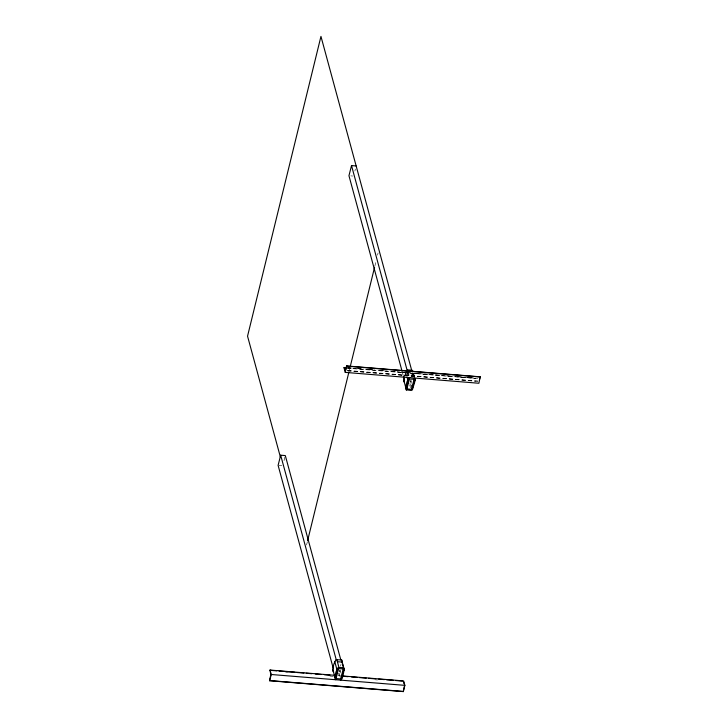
<?xml version="1.0" encoding="UTF-8"?>
<svg xmlns="http://www.w3.org/2000/svg" width="728" height="728" viewBox="0 0 728 728"><rect width="100%" height="100%" fill="white"/><g stroke="black" fill="none" stroke-linecap="round" stroke-linejoin="round"><path stroke-width="0.55" stroke-dasharray="3.64 2.73" d="M306.561 544.972L307.371 541.668M349.203 370.852L350.013 367.54M374.838 266.157L375.921 261.743M377.541 255.137L378.078 252.925M354.882 171.035L355.391 169.005M284.029 460.651L285.312 455.582M404.668 375.994L405.651 372.09L406.706 375.976M405.36 376.048L406.342 372.144L407.407 376.03M411.393 376.54L412.376 372.636L413.431 376.522M412.084 376.594L413.076 372.691L414.132 376.576M340.54 666.156L341.041 664.209M477.732 378.551L347.447 368.231M410.274 382.109L411.102 380.498L411.629 382.437M339.43 671.735L340.258 670.115L340.786 672.062M350.814 175.876L352.671 176.03M347.629 367.713L353.298 368.168M357.821 368.541L363.49 368.996M369.151 369.46L374.811 369.924M380.471 370.379L387.269 370.934M391.8 371.298L397.461 371.762M403.121 372.217L409.919 372.772M414.441 373.146L420.101 373.601M424.633 373.974L431.431 374.52M435.963 374.893L442.751 375.439M447.283 375.812L452.943 376.267M458.604 376.731L465.401 377.286M469.933 377.65L475.593 378.114M347.738 367.822L355.674 368.468M356.802 368.559L363.6 369.105M368.122 369.478L374.92 370.024M379.452 370.397L386.24 370.952M390.772 371.316L399.836 372.054M400.964 372.144L422.477 373.892M423.614 373.983L433.806 374.811M434.935 374.911L441.732 375.457M446.264 375.83L453.053 376.376M457.584 376.749L467.776 377.577M468.905 377.668L475.703 378.223M346.373 367.877L475.475 378.369M347.766 370.461L477.987 381.044M347.411 370.689L477.641 381.272M347.575 370.852L475.539 381.254M279.033 465.42L281.818 465.647M337.992 675.575L340.258 675.766M285.804 672.499L288.07 672.681M329.966 676.085L333.36 676.367M375.266 679.77L377.523 679.952M413.704 373.455L414.496 376.367M413.067 373.155L414.123 377.04M412.649 372.763L413.704 376.649M412.503 373.355L413.295 376.267M408.162 371.808L409.746 377.632M410.41 380.435L411.202 383.356M407.598 372.008L408.663 375.894M406.743 371.717L407.935 376.085M409.946 383.492L410.474 385.44M409.728 384.939L410.474 387.715M402.402 372.436L403.294 375.712M339.557 670.06L340.349 672.972M339.093 673.118L339.885 676.03M338.538 673.318L339.33 676.23"/><path stroke-width="1.09" d="M404.377 380.789L404.377 379.943M342.224 662.316L342.042 660.232L341.423 659.859L336.008 659.741C333.815 662.99 332.505 667.722 333.014 671.589L333.633 671.962M340.386 680.116L341.541 679.506L342.369 677.886L344.444 668.905L343.534 667.631L338.12 667.521C335.926 670.761 334.616 675.502 335.126 679.37L335.745 679.743L334.953 676.822M404.422 376.968L403.576 381.072L404.477 382.346M409.746 377.632L408.972 377.896C406.779 381.144 405.46 385.876 405.978 389.744L411.229 390.499L412.385 389.889L415.188 380.462L415.288 379.288L414.387 378.014M334.589 675.302L270.043 670.051L270.798 674.792L269.597 680.143L269.679 680.744L403.294 691.6L404.877 685.357L403.667 680.917L342.515 675.948M307.635 540.567L348.93 371.953M350.277 366.439L374.574 267.258M356.156 165.957L351.515 165.584L348.958 175.721L402.102 371.335M340.831 659.941L285.312 455.582L280.671 455.2L278.105 465.347L333.333 668.613M345.254 372.39L346.674 365.856L345.318 370.661L344.235 367.431L344.044 367.949L345.254 372.39L478.878 383.256L480.171 376.977M269.679 680.744L271.253 674.501L270.043 670.051M409.454 378.806L406.888 388.952L411.529 389.325L412.521 388.215L414.487 380.407L414.086 379.179L408.872 379.115L406.488 387.724L406.888 388.952L406.361 387.005M338.602 668.431L336.036 678.569L340.677 678.951L341.669 677.832L343.643 670.033L343.243 668.805L338.019 668.732L335.635 677.34L336.036 678.569L335.244 675.657M411.529 389.325L414.086 379.179M340.677 678.951L343.243 668.805M479.379 380.098L479.907 378.023M404.331 686.368L403.294 691.6M406.133 370.934L407.635 369.86L412.276 370.243L413.176 371.507M346.783 365.966L480.407 376.831M346.546 366.12L480.453 377.013M344.344 367.54L346.61 367.731M344.116 367.695L346.373 367.877M337.392 661.707L342.024 662.08M269.979 670.315L276.776 670.861M279.042 671.052L285.831 671.598M288.097 671.789L294.895 672.335M297.161 672.526L303.949 673.072M306.215 673.254L311.875 673.719M315.279 673.991L320.939 674.456M324.333 674.729L329.993 675.193M342.451 676.203L348.111 676.667M351.515 676.94L357.175 677.404M359.441 677.586L366.23 678.141M368.495 678.323L375.293 678.869M378.687 679.151L384.357 679.606M386.614 679.797L393.411 680.343M395.677 680.525L402.475 681.08M271.253 674.501L404.877 685.357M269.624 680.553L403.248 691.418M414.66 378.524L415.188 380.462M411.975 371.407L320.957 36.4L247.547 336.163L280.526 457.53M411.73 385.294L412.521 388.215M351.515 165.584L407.334 371.034M406.97 376.949L407.762 379.861M403.585 376.804L404.477 380.08M405.587 386.413L406.597 390.117M403.676 379.889L405.796 387.669M403.576 682.072L404.104 684.038M342.488 663.29L344.335 670.088M341.423 659.859L343.534 667.631M336.782 659.486L338.893 667.258M341.141 675.893L341.669 677.832M280.671 455.2L336.19 659.559M334.798 661.707L336.909 669.487M332.833 669.514L334.944 677.286"/></g></svg>
